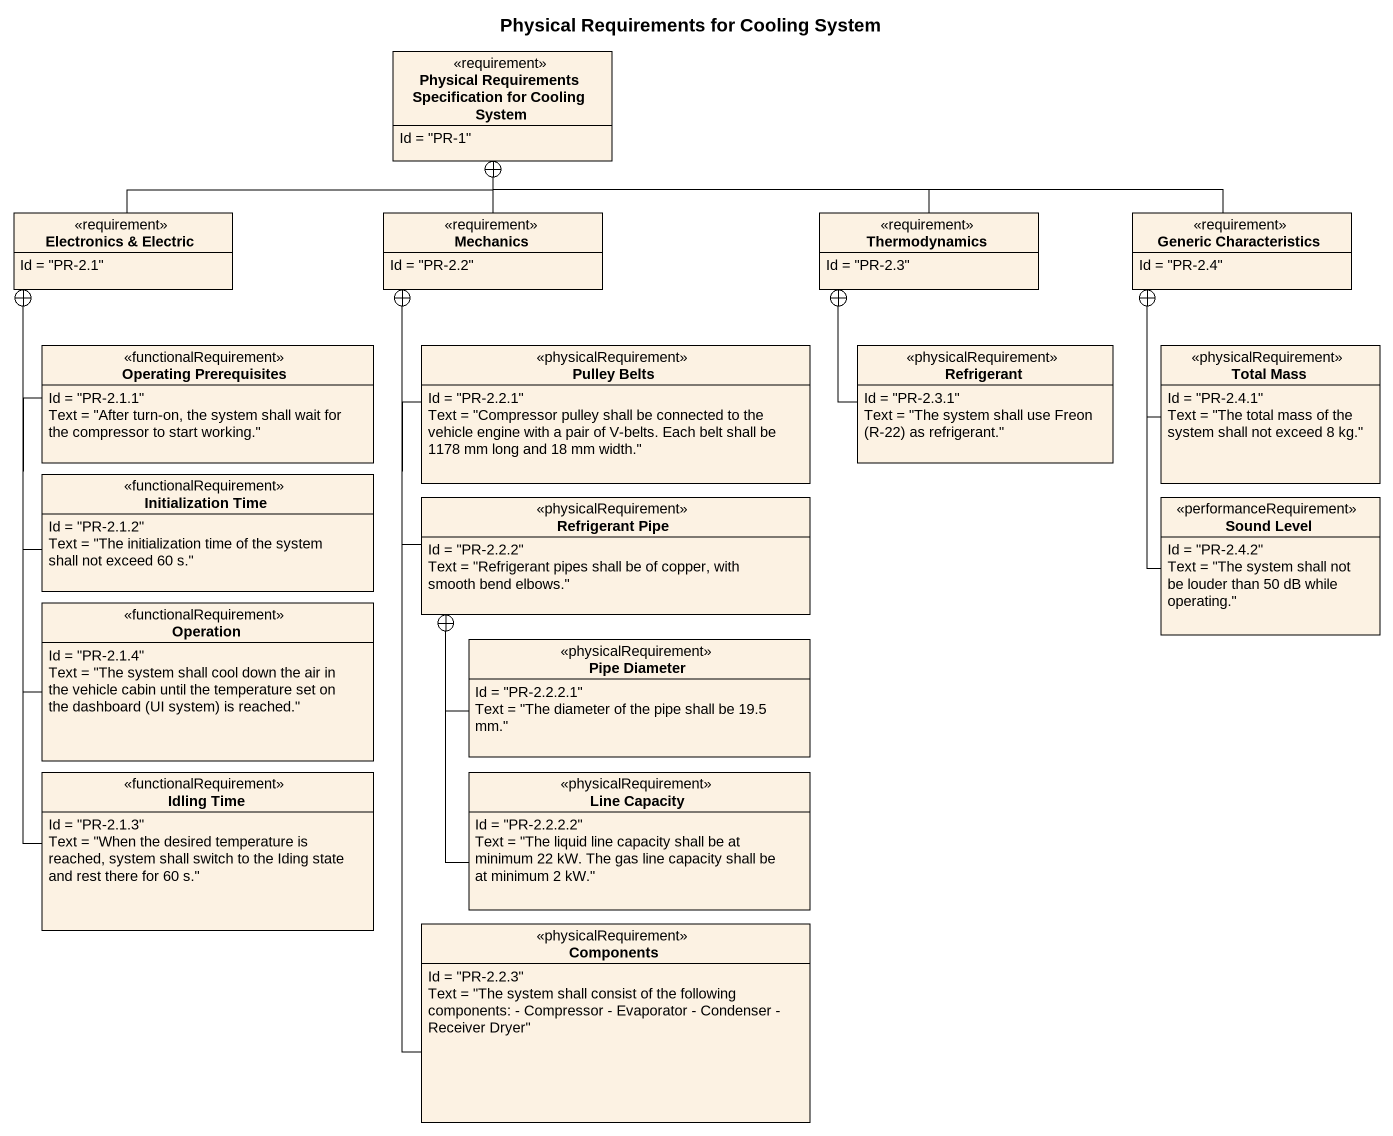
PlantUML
@startuml
title Physical Requirements for Cooling System
hide circle
hide empty members
class "Physical Requirements Specification for Cooling System" as Physical_Requirements <<requirement>> {
  Id = "PR-1"
}
class "Electronics & Electric" as Electronics_Electric <<requirement>> {
  Id = "PR-2.1"
}
class Mechanics <<requirement>> {
  Id = "PR-2.2"
}
class Thermodynamics <<requirement>> {
  Id = "PR-2.3"
}
class "Generic Characteristics" as Generic_Characteristics <<requirement>> {
  Id = "PR-2.4"
}
class "Operating Prerequisites" as Operating_Prerequisites <<functionalRequirement>> {
  Id = "PR-2.1.1"
  Text = "After turn-on, the system shall wait for the compressor to start working."
}
class "Pulley Belts" as Pulley_Belts <<physicalRequirement>> {
  Id = "PR-2.2.1"
  Text = "Compressor pulley shall be connected to the vehicle engine with a pair of V-belts. Each belt shall be 1178 mm long and 18 mm width."
}
class Refrigerant <<physicalRequirement>> {
  Id = "PR-2.3.1"
  {field} Text = "The system shall use Freon (R-22) as refrigerant."
}
class "Total Mass" as Total_Mass <<physicalRequirement>> {
  Id = "PR-2.4.1"
  Text = "The total mass of the system shall not exceed 8 kg."
}
class "Initialization Time" as Initialization_Time <<functionalRequirement>> {
  Id = "PR-2.1.2"
  Text = "The initialization time of the system shall not exceed 60 s."
}
class "Refrigerant Pipe" as Refrigerant_Pipe <<physicalRequirement>> {
  Id = "PR-2.2.2"
  Text = "Refrigerant pipes shall be of copper, with smooth bend elbows."
}
class "Sound Level" as Sound_Level <<performanceRequirement>> {
  Id = "PR-2.4.2"
  Text = "The system shall not be louder than 50 dB while operating."
}
class Operation <<functionalRequirement>> {
  Id = "PR-2.1.4"
  {field} Text = "The system shall cool down the air in the vehicle cabin until the temperature set on the dashboard (UI system) is reached."
}
class "Pipe Diameter" as Pipe_Diameter <<physicalRequirement>> {
  Id = "PR-2.2.2.1"
  Text = "The diameter of the pipe shall be 19.5 mm."
}
class "Idling Time" as Idling_Time <<functionalRequirement>> {
  Id = "PR-2.1.3"
  Text = "When the desired temperature is reached, system shall switch to the Iding state and rest there for 60 s."
}
class "Line Capacity" as Line_Capacity <<physicalRequirement>> {
  Id = "PR-2.2.2.2"
  Text = "The liquid line capacity shall be at minimum 22 kW. The gas line capacity shall be at minimum 2 kW."
}
class Components <<physicalRequirement>> {
  Id = "PR-2.2.3"
  Text = "The system shall consist of the following components: - Compressor - Evaporator - Condenser - Receiver Dryer"
}
Electronics_Electric -right-+ Physical_Requirements
Mechanics -up-+ Physical_Requirements
Thermodynamics -left-+ Physical_Requirements
Generic_Characteristics -left-+ Physical_Requirements
Operating_Prerequisites -up-+ Electronics_Electric
Pulley_Belts -up-+ Mechanics
Refrigerant -up-+ Thermodynamics
Total_Mass -up-+ Generic_Characteristics
Initialization_Time -up-+ Electronics_Electric
Refrigerant_Pipe -up-+ Mechanics
Sound_Level -up-+ Generic_Characteristics
Operation -up-+ Electronics_Electric
Pipe_Diameter -up-+ Refrigerant_Pipe
Idling_Time -up-+ Electronics_Electric
Line_Capacity -up-+ Refrigerant_Pipe
Components -up-+ Mechanics
@enduml
